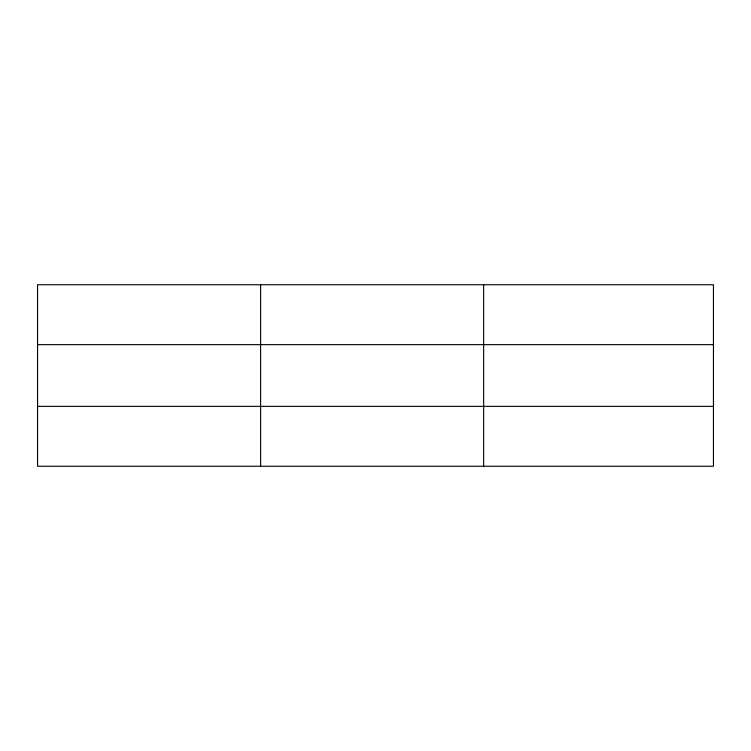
<?xml version="1.0" encoding="UTF-8"?>
<svg xmlns="http://www.w3.org/2000/svg" width="751" height="751" viewBox="0 0 751 751"><rect width="100%" height="100%" fill="white"/><g stroke="black" fill="none" stroke-linecap="round" stroke-linejoin="round"><path stroke-width="1.13" d="M260.597 284.751L260.597 466.249M483.644 284.751L483.644 466.249M37.55 344.643L713.45 344.643M37.55 406.357L713.45 406.357M713.45 436.303L713.45 466.249L37.55 466.249L37.55 284.751L713.45 284.751L713.45 436.303"/></g></svg>
